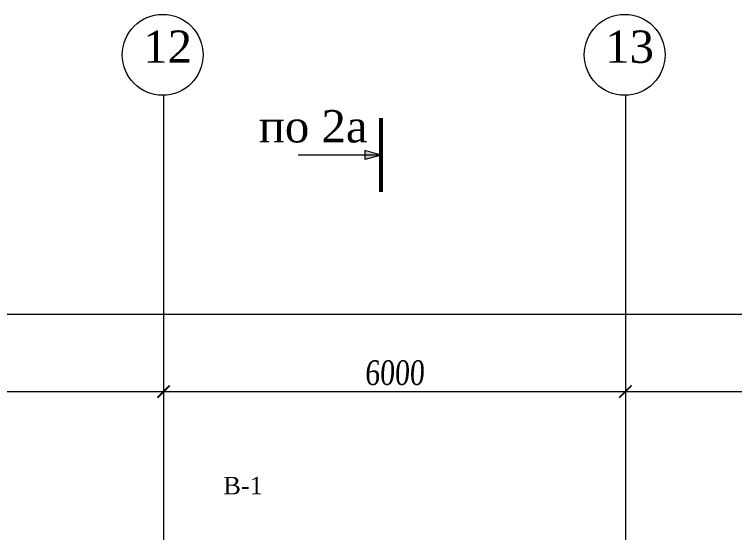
# Model space of a CAD drawing. Header units: inches. Extents: x -407541 to 6688123, y -998590 to 1205599.
# Drawn here: x 28966 to 38321, y 273058 to 279787 of the extents above; entities that cross this region are included whole.
import ezdxf

# ---------------------------------------------------------------- set-up
doc = ezdxf.new("R2010")
doc.units = ezdxf.units.IN
doc.header["$MEASUREMENT"] = 0
doc.linetypes.add('ACAD_ISO04W100', pattern=[30, 24, -3, 0, -3])
for name, color, linetype, lineweight in [('ведомость витражей', 224, 'Continuous', 13), ('осевые о', 23, 'Continuous', 15), ('Осевые размеры', 172, 'Continuous', 5), ('Оси', 254, 'ACAD_ISO04W100', 5), ('Текст', 7, 'Continuous', 18)]:
    doc.layers.add(name, color=color, linetype=linetype, lineweight=lineweight)
doc.styles.get("Standard").update_dxf_attribs({"font": 'arial.ttf'})
doc.styles.add('STYLE2', font='times.ttf', dxfattribs={"width": 0.8, "oblique": 3})
doc.styles.add('Times', font='times.ttf')
doc.dimstyles.new('M -100(m)', dxfattribs={"dimtxt": 320, "dimasz": 160, "dimexe": 0, "dimexo": 0, "dimgap": 80, "dimtad": 1, "dimdec": 0, "dimrnd": 5, "dimtxsty": 'STYLE2', "dimblk": 'ARCHTICK', "dimcen": 50, "dimdle": 100, "dimclrd": 256, "dimclre": 256, "dimclrt": 256, "dimadec": 0, "dimazin": 0, "dimtfac": 1, "dimtdec": 0, "dimtmove": 1, "dimatfit": 3, "dimldrblk": 'DOT', "dimfxl": 1, "dimlwd": -1, "dimlwe": 5, "dimarcsym": 0})

# ---------------------------------------------------------------- blocks, each defined once
blk = doc.blocks.new('_ARCHTICK')
at = {"color": 0, "linetype": 'ByBlock', "const_width": 0.15}
blk.add_lwpolyline([(-0.5, -0.5), (0.5, 0.5)], dxfattribs=at)
blk = doc.blocks.new('*D337')
at = {"layer": 'Осевые размеры', "ltscale": 1e-07, "transparency": 16777216}
blk.add_line((24803.3, 274890), (31003.3, 274890), dxfattribs=at)
at = {"layer": 'Осевые размеры', "ltscale": 1e-07, "transparency": 16777216, "xscale": 160, "yscale": 160, "zscale": 160, "rotation": 180}
blk.add_blockref('_ARCHTICK', (24903.3, 274890), dxfattribs=at)
at = {"layer": 'Осевые размеры', "ltscale": 1e-07, "transparency": 16777216, "xscale": 160, "yscale": 160, "zscale": 160}
blk.add_blockref('_ARCHTICK', (30903.3, 274890), dxfattribs=at)
at = {"layer": 'Осевые размеры', "ltscale": 1e-07, "transparency": 16777216, "insert": (27903.3, 275132.7), "char_height": 320, "attachment_point": 5, "style": 'STYLE2'}
blk.add_mtext('6000', dxfattribs=at)
blk = doc.blocks.new('_Dot')
at = {"color": 0, "linetype": 'ByBlock', "lineweight": -2}
blk.add_line((-0.5, 0), (-1, 0), dxfattribs=at)
at = {"color": 0, "linetype": 'ByBlock', "const_width": 0.5}
blk.add_lwpolyline([(-0.25, 0, 1), (0.25, 0, 1)], format="xyb", close=True, dxfattribs=at)
blk = doc.blocks.new('*D300')
at = {"layer": 'Осевые размеры', "ltscale": 1e-07, "transparency": 16777216}
blk.add_line((180603.6, 275890.7), (13203.4, 275890.7), dxfattribs=at)
at = {"layer": 'Осевые размеры', "lineweight": 5, "ltscale": 1e-07, "transparency": 16777216}
blk.add_line((180503.6, 275889.2), (180503.6, 275890.7), dxfattribs=at)
at = {"layer": 'Осевые размеры', "ltscale": 1e-07, "transparency": 16777216, "xscale": 160, "yscale": 160, "zscale": 160, "rotation": 180}
blk.add_blockref('_ARCHTICK', (13303.4, 275890.7), dxfattribs=at)
at = {"layer": 'Осевые размеры', "ltscale": 1e-07, "transparency": 16777216, "xscale": 160, "yscale": 160, "zscale": 160}
blk.add_blockref('_ARCHTICK', (180503.6, 275890.7), dxfattribs=at)
at = {"layer": 'Осевые размеры', "ltscale": 1e-07, "transparency": 16777216, "insert": (96903.5, 276134), "char_height": 320, "attachment_point": 5, "style": 'STYLE2'}
blk.add_mtext('167200', dxfattribs=at)
blk = doc.blocks.new('*D264')
at = {"layer": 'Осевые размеры', "ltscale": 1e-07, "transparency": 16777216}
blk.add_line((30803.3, 274890), (37003.3, 274890), dxfattribs=at)
at = {"layer": 'Осевые размеры', "ltscale": 1e-07, "transparency": 16777216, "xscale": 160, "yscale": 160, "zscale": 160, "rotation": 180}
blk.add_blockref('_ARCHTICK', (30903.3, 274890), dxfattribs=at)
at = {"layer": 'Осевые размеры', "ltscale": 1e-07, "transparency": 16777216, "xscale": 160, "yscale": 160, "zscale": 160}
blk.add_blockref('_ARCHTICK', (36903.3, 274890), dxfattribs=at)
at = {"layer": 'Осевые размеры', "ltscale": 1e-07, "transparency": 16777216, "insert": (33903.3, 275132.7), "char_height": 320, "attachment_point": 5, "style": 'STYLE2'}
blk.add_mtext('6000', dxfattribs=at)
blk = doc.blocks.new('*D265')
at = {"layer": 'Осевые размеры', "ltscale": 1e-07, "transparency": 16777216}
blk.add_line((36803.3, 274890), (43003.3, 274890), dxfattribs=at)
at = {"layer": 'Осевые размеры', "ltscale": 1e-07, "transparency": 16777216, "xscale": 160, "yscale": 160, "zscale": 160, "rotation": 180}
blk.add_blockref('_ARCHTICK', (36903.3, 274890), dxfattribs=at)
at = {"layer": 'Осевые размеры', "ltscale": 1e-07, "transparency": 16777216, "xscale": 160, "yscale": 160, "zscale": 160}
blk.add_blockref('_ARCHTICK', (42903.3, 274890), dxfattribs=at)
at = {"layer": 'Осевые размеры', "ltscale": 1e-07, "transparency": 16777216, "insert": (39903.3, 275132.7), "char_height": 320, "attachment_point": 5, "style": 'STYLE2'}
blk.add_mtext('6000', dxfattribs=at)

msp = doc.modelspace()

# ---------------------------------------------------------------- hatches: boundary and pattern name
at = {"layer": 'Текст'}
h = msp.add_hatch(color=256, dxfattribs=at)
h.set_gradient(color2=(0, 0, 0), one_color=1)
h.paths.add_polyline_path([(33517.5, 278009.3), (33517.5, 277952.5), (33731.4, 277952.5)])
h.paths.add_polyline_path([(33731.4, 277952.5), (33517.5, 277952.5), (33517.5, 277895.8)])

# ---------------------------------------------------------------- linework, layer by layer
at = {"lineweight": 53}
msp.add_line((33731.4, 277482.1), (33731.4, 278440.5), dxfattribs=at)
at = {"layer": 'осевые о'}
for centre in [(30893, 279262.1), (36893, 279262.1)]:
    msp.add_circle(centre, 525, dxfattribs=at)
at = {"layer": 'Оси', "ltscale": 0.3}
for p, q in [((30903.2, 278737.2), (30903.2, 250467.2)), ((36903.2, 278737.2), (36903.2, 252403))]:
    msp.add_line(p, q, dxfattribs=at)
at = {"layer": 'Текст'}
for p, q in [((33731.4, 277961.3), (32653.3, 277961.3)), ((33731.4, 277961.3), (33517.5, 278018.1)), ((33517.5, 278018.1), (33517.5, 277904.5)), ((33731.4, 277961.3), (33517.5, 277904.5))]:
    msp.add_line(p, q, dxfattribs=at)

# ---------------------------------------------------------------- texts
at = {"layer": 'ведомость витражей', "style": 'Times'}
msp.add_text('В-1', height=226.8, rotation=0, dxfattribs=at).set_placement((31679.5, 273555.2))
at = {"layer": 'осевые о', "char_height": 420, "width": 3713.237, "attachment_point": 1}
for s, insert in [('{\\fTimes New Roman|b0|i0|c204|p18;12}', (30639.5, 279578.3)), ('{\\fTimes New Roman|b0|i0|c204|p18;13}', (36639.5, 279578.3))]:
    msp.add_mtext(s, dxfattribs=dict(at, insert=insert))
at = {"layer": 'Текст', "insert": (32140.1, 278118.4), "char_height": 420, "width": 32089.657, "attachment_point": 7}
msp.add_mtext('{\\fTimes New Roman|b0|i0|c204|p18;по 2а}', dxfattribs=at)

# ---------------------------------------------------------------- dimensions: what is measured, and where the dimension line sits
at = {"layer": 'Осевые размеры', "ltscale": 1e-07}
for base, p1, p2, picture, middle in [((13303.4, 275890.7), (180503.6, 275889.2), (13303.4, 275890.7), '*D300', (96903.5, 276134)), ((30903.3, 274890), (24903.3, 274890), (30903.3, 274890), '*D337', (27903.3, 275132.7)), ((36903.3, 274890), (30903.3, 274890), (36903.3, 274890), '*D264', (33903.3, 275132.7)), ((42903.3, 274890), (36903.3, 274890), (42903.3, 274890), '*D265', (39903.3, 275132.7))]:
    dim = msp.add_linear_dim(base=base, p1=p1, p2=p2, dimstyle='M -100(m)', dxfattribs=at)
    dim.commit()
    dim.dimension.update_dxf_attribs({"geometry": picture, "text_midpoint": middle})

doc.saveas('drawing.dxf')
